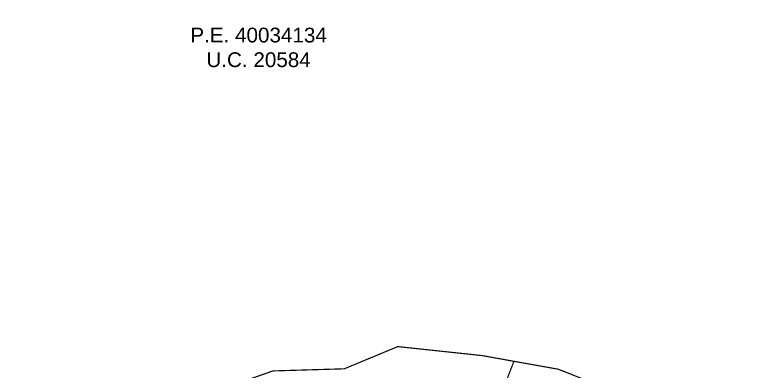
# Model space of a CAD drawing. Header units: metres. Extents: x 561401 to 594056, y 8460144 to 8508504.
# Drawn here: x 586881.8 to 587007.8, y 8503590.2 to 8503650.5 of the extents above; entities that cross this region are included whole.
import ezdxf

# ---------------------------------------------------------------- set-up
doc = ezdxf.new("R2010")
doc.units = ezdxf.units.M
doc.layers.add('1.2. BASE GRAFICA SUNARP', color=150, linetype='Continuous')
doc.layers.add('1.3 ETIQUETA P.E. Y U.C.', color=1, linetype='Continuous')
doc.styles.add('Arial', font='arial.ttf', dxfattribs={"height": 1})

msp = doc.modelspace()

# ---------------------------------------------------------------- linework, layer by layer
at = {"layer": '1.2. BASE GRAFICA SUNARP', "color": 64, "linetype": 'Continuous', "lineweight": -3, "const_width": 0.2}
for points in [[(586868.89, 8503588.8), (586884.34, 8503585.76), (586900.88, 8503583.24), (586913.78, 8503586.08), (586925.5, 8503590.21), (586937.58, 8503590.57), (586946.64, 8503594.33), (586960.97, 8503592.8), (586966.29, 8503591.84), (586973.81, 8503590.5), (586988.14, 8503584.81), (587009.26, 8503582.51), (587021.71, 8503582.11), (587026.26, 8503590.78), (587030.44, 8503605.12), (587032.72, 8503618.32), (587032.55, 8503623.62), (587032, 8503636.06), (587029.4, 8503657.96)], [(586960.95, 8503578.07), (586966.29, 8503591.84), (586960.97, 8503592.8), (586946.64, 8503594.33), (586937.58, 8503590.57), (586925.5, 8503590.21), (586913.78, 8503586.08)]]:
    msp.add_lwpolyline(points, dxfattribs=at)
msp.add_lwpolyline([(586956.37, 8503556.89), (586968.07, 8503555.42), (586980.91, 8503552.38), (586989.96, 8503551.61), (587011.82, 8503550.29), (587016.77, 8503563.63), (587021.71, 8503582.11), (587009.26, 8503582.51), (586988.14, 8503584.81), (586973.81, 8503590.5), (586966.29, 8503591.84), (586960.95, 8503578.07), (586956.41, 8503568.64), (586956.37, 8503556.89)], close=True, dxfattribs=at)

# ---------------------------------------------------------------- texts
at = {"layer": '1.3 ETIQUETA P.E. Y U.C.', "color": 1, "insert": (586923.08, 8503644.94), "char_height": 2.5, "attachment_point": 5, "style": 'Arial'}
msp.add_mtext('P.E. 40034134\\PU.C. 20584', dxfattribs=at)

doc.saveas('drawing.dxf')
